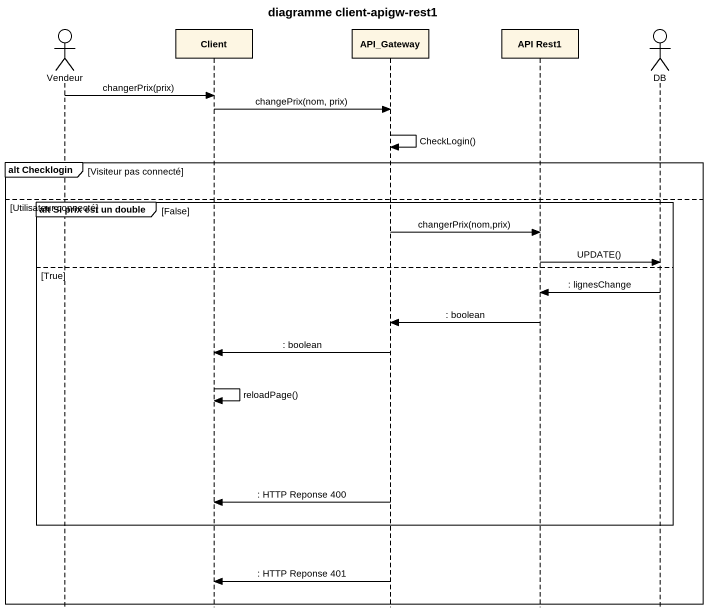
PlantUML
@startuml
title diagramme client-apigw-rest1
hide footbox
actor Vendeur
participant Client
participant API_Gateway
participant "API Rest1" as API_Rest1
actor DB

Vendeur -> Client : changerPrix(prix)
Client -> API_Gateway : changePrix(nom, prix)
API_Gateway -> API_Gateway : CheckLogin()
group alt Checklogin [Visiteur pas connecté]
else Utilisateur connecté
  group alt Si prix est un double [False]
    API_Gateway -> API_Rest1 : changerPrix(nom,prix)
    API_Rest1 -> DB : UPDATE()
  else True
    DB -> API_Rest1 : : lignesChange
    API_Rest1 -> API_Gateway : : boolean
    API_Gateway -> Client : : boolean
    Client -> Client : reloadPage()
    API_Gateway -> Client : : HTTP Reponse 400
  end
  API_Gateway -> Client : : HTTP Reponse 401
end
@enduml
